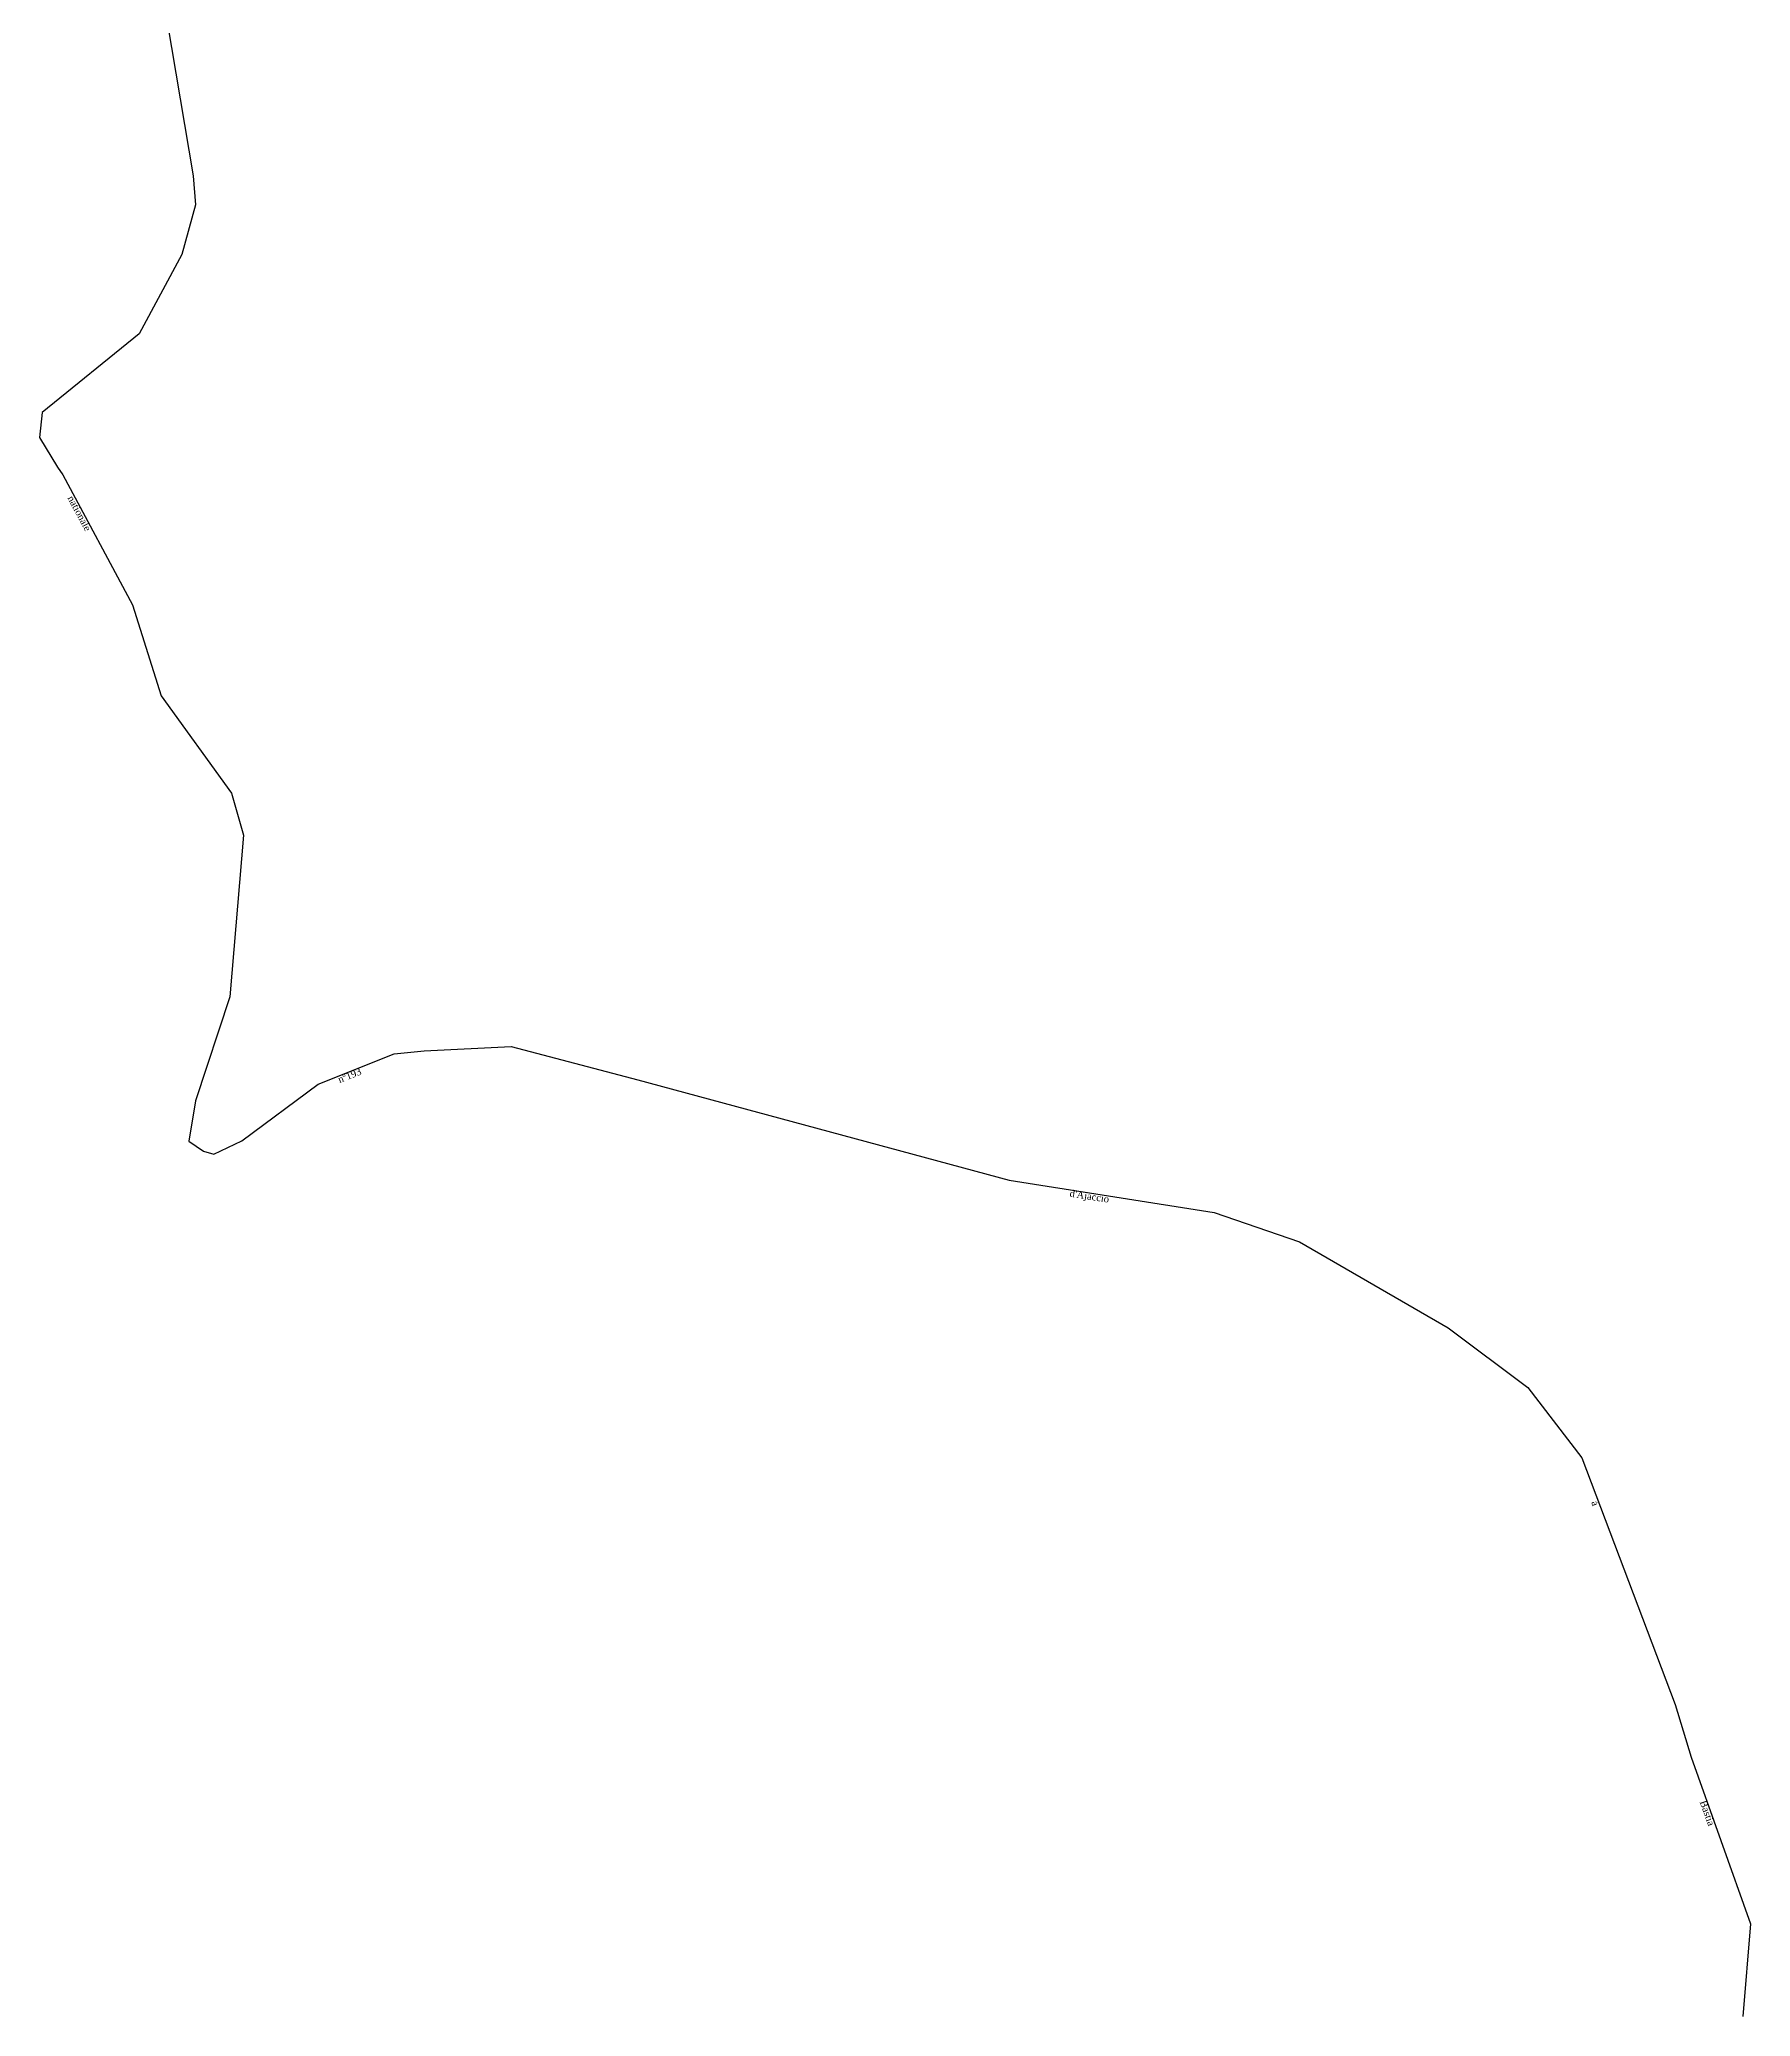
# Model space of a CAD drawing. Extents: x 1208069 to 1208800, y 6151633 to 6153055.
# Drawn here: x 1208185 to 1208800, y 6151633 to 6152344 of the extents above; entities that cross this region are included whole.
import ezdxf

# ---------------------------------------------------------------- set-up
doc = ezdxf.new("R2010")
doc.units = 0
doc.linetypes.add('CONTINU', pattern=[0])
doc.layers.add('1ZONCOMM', color=7, linetype='CONTINU')
doc.layers.add('3ZONCOMMTEX', color=7, linetype='CONTINU')
doc.styles.get("Standard").update_dxf_attribs({"font": 'Times New Roman'})

msp = doc.modelspace()

# ---------------------------------------------------------------- linework, layer by layer
at = {"layer": '1ZONCOMM'}
msp.add_lwpolyline([(1208216.65, 6152433.51), (1208240.06, 6152294.89), (1208240.87, 6152284.45), (1208235.94, 6152266.59), (1208220.59, 6152238.02), (1208185.73, 6152209.76), (1208184.82, 6152200.78), (1208191.33, 6152190.04), (1208193.16, 6152187.32), (1208218.21, 6152140.48), (1208228.51, 6152107.78), (1208253.89, 6152072.72), (1208258.19, 6152057.71), (1208253.21, 6151999.55), (1208240.96, 6151962.1), (1208238.52, 6151947.57), (1208243.81, 6151943.99), (1208247.54, 6151942.85), (1208257.56, 6151947.65), (1208285.07, 6151968.09), (1208312.32, 6151978.95), (1208323.19, 6151980.08), (1208354.37, 6151981.57), (1208400.03, 6151969.57), (1208533.5, 6151933.58), (1208607.29, 6151921.93), (1208637.98, 6151911.3), (1208691.46, 6151880.4), (1208720.09, 6151858.98), (1208739.45, 6151833.64), (1208773.01, 6151744.89), (1208778.76, 6151725.9), (1208800.12, 6151665.95), (1208797.43, 6151632.64)], dxfattribs=at)
msp.add_lwpolyline([(1208216.65, 6152433.51), (1208240.06, 6152294.89), (1208240.87, 6152284.45), (1208235.94, 6152266.59), (1208220.59, 6152238.02), (1208185.73, 6152209.76), (1208184.82, 6152200.78), (1208191.33, 6152190.04), (1208193.16, 6152187.32), (1208218.21, 6152140.48), (1208228.51, 6152107.78), (1208253.89, 6152072.72), (1208258.19, 6152057.71), (1208253.21, 6151999.55), (1208240.96, 6151962.1), (1208238.52, 6151947.57), (1208243.81, 6151943.99), (1208247.54, 6151942.85), (1208257.56, 6151947.65), (1208285.07, 6151968.09), (1208312.32, 6151978.95), (1208323.19, 6151980.08), (1208354.37, 6151981.57), (1208400.03, 6151969.57), (1208533.5, 6151933.58), (1208607.29, 6151921.93), (1208637.98, 6151911.3), (1208691.46, 6151880.4), (1208720.09, 6151858.98), (1208739.45, 6151833.64), (1208773.01, 6151744.89), (1208778.76, 6151725.9), (1208800.12, 6151665.95), (1208797.43, 6151632.64)], dxfattribs=at)
msp.add_lwpolyline([(1208216.65, 6152433.51), (1208240.06, 6152294.89), (1208240.87, 6152284.45), (1208235.94, 6152266.59), (1208220.59, 6152238.02), (1208185.73, 6152209.76), (1208184.82, 6152200.78), (1208191.33, 6152190.04), (1208193.16, 6152187.32), (1208218.21, 6152140.48), (1208228.51, 6152107.78), (1208253.89, 6152072.72), (1208258.19, 6152057.71), (1208253.21, 6151999.55), (1208240.96, 6151962.1), (1208238.52, 6151947.57), (1208243.81, 6151943.99), (1208247.54, 6151942.85), (1208257.56, 6151947.65), (1208285.07, 6151968.09), (1208312.32, 6151978.95), (1208323.19, 6151980.08), (1208354.37, 6151981.57), (1208400.03, 6151969.57), (1208533.5, 6151933.58), (1208607.29, 6151921.93), (1208637.98, 6151911.3), (1208691.46, 6151880.4), (1208720.09, 6151858.98), (1208739.45, 6151833.64), (1208773.01, 6151744.89), (1208778.76, 6151725.9), (1208800.12, 6151665.95), (1208797.43, 6151632.64)], dxfattribs=at)
msp.add_lwpolyline([(1208216.65, 6152433.51), (1208240.06, 6152294.89), (1208240.87, 6152284.45), (1208235.94, 6152266.59), (1208220.59, 6152238.02), (1208185.73, 6152209.76), (1208184.82, 6152200.78), (1208191.33, 6152190.04), (1208193.16, 6152187.32), (1208218.21, 6152140.48), (1208228.51, 6152107.78), (1208253.89, 6152072.72), (1208258.19, 6152057.71), (1208253.21, 6151999.55), (1208240.96, 6151962.1), (1208238.52, 6151947.57), (1208243.81, 6151943.99), (1208247.54, 6151942.85), (1208257.56, 6151947.65), (1208285.07, 6151968.09), (1208312.32, 6151978.95), (1208323.19, 6151980.08), (1208354.37, 6151981.57), (1208400.03, 6151969.57), (1208533.5, 6151933.58), (1208607.29, 6151921.93), (1208637.98, 6151911.3), (1208691.46, 6151880.4), (1208720.09, 6151858.98), (1208739.45, 6151833.64), (1208773.01, 6151744.89), (1208778.76, 6151725.9), (1208800.12, 6151665.95), (1208797.43, 6151632.64)], dxfattribs=at)

# ---------------------------------------------------------------- texts
at = {"layer": '3ZONCOMMTEX'}
for s, rotation, p in [('nationale', 298.3, (1208194.78, 6152178.96)), ('nationale', 298.3, (1208194.78, 6152178.96)), ('nationale', 298.3, (1208194.78, 6152178.96)), ('nationale', 298.3, (1208194.78, 6152178.96)), ('nº193', 21.8, (1208292.74, 6151968.45)), ('nº193', 21.8, (1208292.74, 6151968.45)), ('nº193', 21.8, (1208292.74, 6151968.45)), ('nº193', 21.8, (1208292.74, 6151968.45)), ("d'Ajaccio", 351.2, (1208555.13, 6151927.63)), ("d'Ajaccio", 351.2, (1208555.13, 6151927.63)), ("d'Ajaccio", 351.2, (1208555.13, 6151927.63)), ("d'Ajaccio", 351.2, (1208555.13, 6151927.63)), ('à ', 290.8, (1208742.83, 6151817.63)), ('à ', 290.8, (1208742.83, 6151817.63)), ('à ', 290.8, (1208742.83, 6151817.63)), ('à ', 290.8, (1208742.83, 6151817.63)), ('Bastia', 289.8, (1208781.83, 6151709.83)), ('Bastia', 289.8, (1208781.83, 6151709.83)), ('Bastia', 289.8, (1208781.83, 6151709.83)), ('Bastia', 289.8, (1208781.83, 6151709.83))]:
    msp.add_text(s, height=2.5, rotation=rotation, dxfattribs=at).set_placement(p)

doc.saveas('drawing.dxf')
